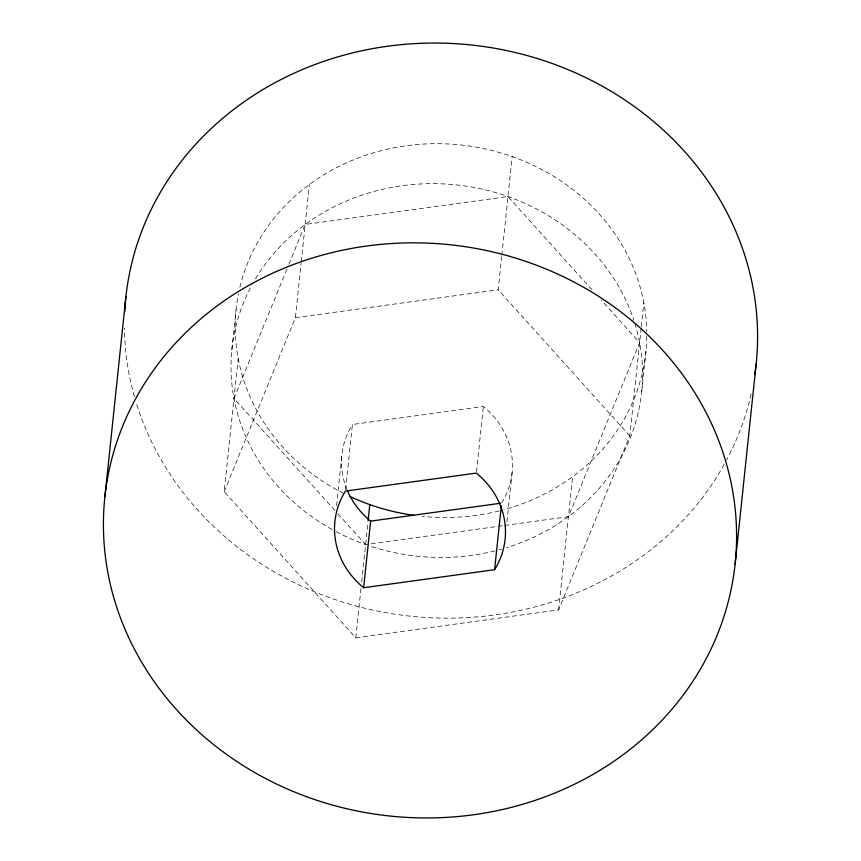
<?xml version="1.0" encoding="UTF-8"?>
<svg xmlns="http://www.w3.org/2000/svg" width="861" height="861" viewBox="0 0 861 861"><rect width="100%" height="100%" fill="white"/><g stroke="black" fill="none" stroke-linecap="round" stroke-linejoin="round"><path stroke-width="0.65" stroke-dasharray="4.3 3.23" d="M231.867 349.674L236.075 309.723M641.154 328.009L629.811 435.903L558.617 609.9L355.797 637.807L224.194 491.696L238.185 358.499M224.194 491.696L295.388 317.698L301.124 263.079M301.264 261.755L309.39 184.502M336.554 505.741L341.882 455.125M345.552 489.758L352.407 424.495L483.355 406.478A85.562 77.544 6 0 1 501.586 503.104M355.797 637.807L360.985 588.526M361.685 581.864L367.981 521.927M476.488 471.742L483.355 406.478M629.811 435.903L498.196 289.791L501.694 256.492M501.834 255.157L512.198 156.594M506.946 521.755L512.123 472.474M558.617 609.9L572.608 476.703M641.294 326.674L643.813 302.706M641.725 391.443L645.922 351.482M286.874 269.202L233.988 398.46L336.952 512.758M288.909 264.23L305.192 224.452L508.001 196.556L592.153 289.985M295.388 317.698L498.196 289.791M336.274 531.754A205.994 186.686 6 0 0 365.602 544.572L496.829 526.512M498.153 526.329L503.459 525.597M504.783 525.425L568.411 516.665L639.615 342.656L601.107 299.919M337.846 513.759L365.602 544.572M634.858 323.499A205.994 186.686 6 0 1 506.365 547.725M501.845 549.06A205.994 186.686 6 0 1 499.563 549.695M494.989 550.889A205.994 186.686 6 0 1 368.982 545.734M332.12 529.504A205.994 186.686 6 0 1 252.219 284.507M255.513 278.76A205.994 186.686 6 0 1 457.385 185.007A205.994 186.686 6 0 1 633.847 320.346M646.772 336.307A205.994 186.686 6 0 1 503.771 509.734M499.186 510.928A205.994 186.686 6 0 1 422.202 516.342M343.625 493.418A205.994 186.686 6 0 1 238.486 293.612M239.885 287.24A205.994 186.686 6 0 1 461.582 145.046A205.994 186.686 6 0 1 646.772 331.959M751.169 394.004A316.902 287.219 6 0 1 726.609 459.978M724.176 464.434A316.902 287.219 6 0 1 410.998 616.25A316.902 287.219 6 0 1 136.199 402.668M134.402 396.577A316.902 287.219 6 0 1 124.425 328.159M347.069 489.823A85.562 77.544 6 0 1 352.407 424.495"/><path stroke-width="1.29" d="M104.891 496.668L125.889 296.873M368.121 520.593L369.8 504.611M501.306 505.773L494.591 569.702L363.643 587.719L370.65 521.12A85.562 77.544 6 0 1 347.607 491.093M735.111 564.127A316.902 287.219 6 0 0 289.027 266.221A316.902 287.219 6 0 0 235.871 760.844A316.902 287.219 6 0 0 735.111 564.127L756.109 364.332M370.65 521.12L500.263 503.287M494.591 569.702A85.562 77.544 6 0 0 476.348 473.076L345.412 491.093A85.562 77.544 6 0 0 363.643 587.719M124.716 311.865A316.902 287.219 6 0 1 468.944 44.75A316.902 287.219 6 0 1 754.839 374.287M413.872 515.341A205.994 186.686 6 0 1 350.007 496.517"/></g></svg>
